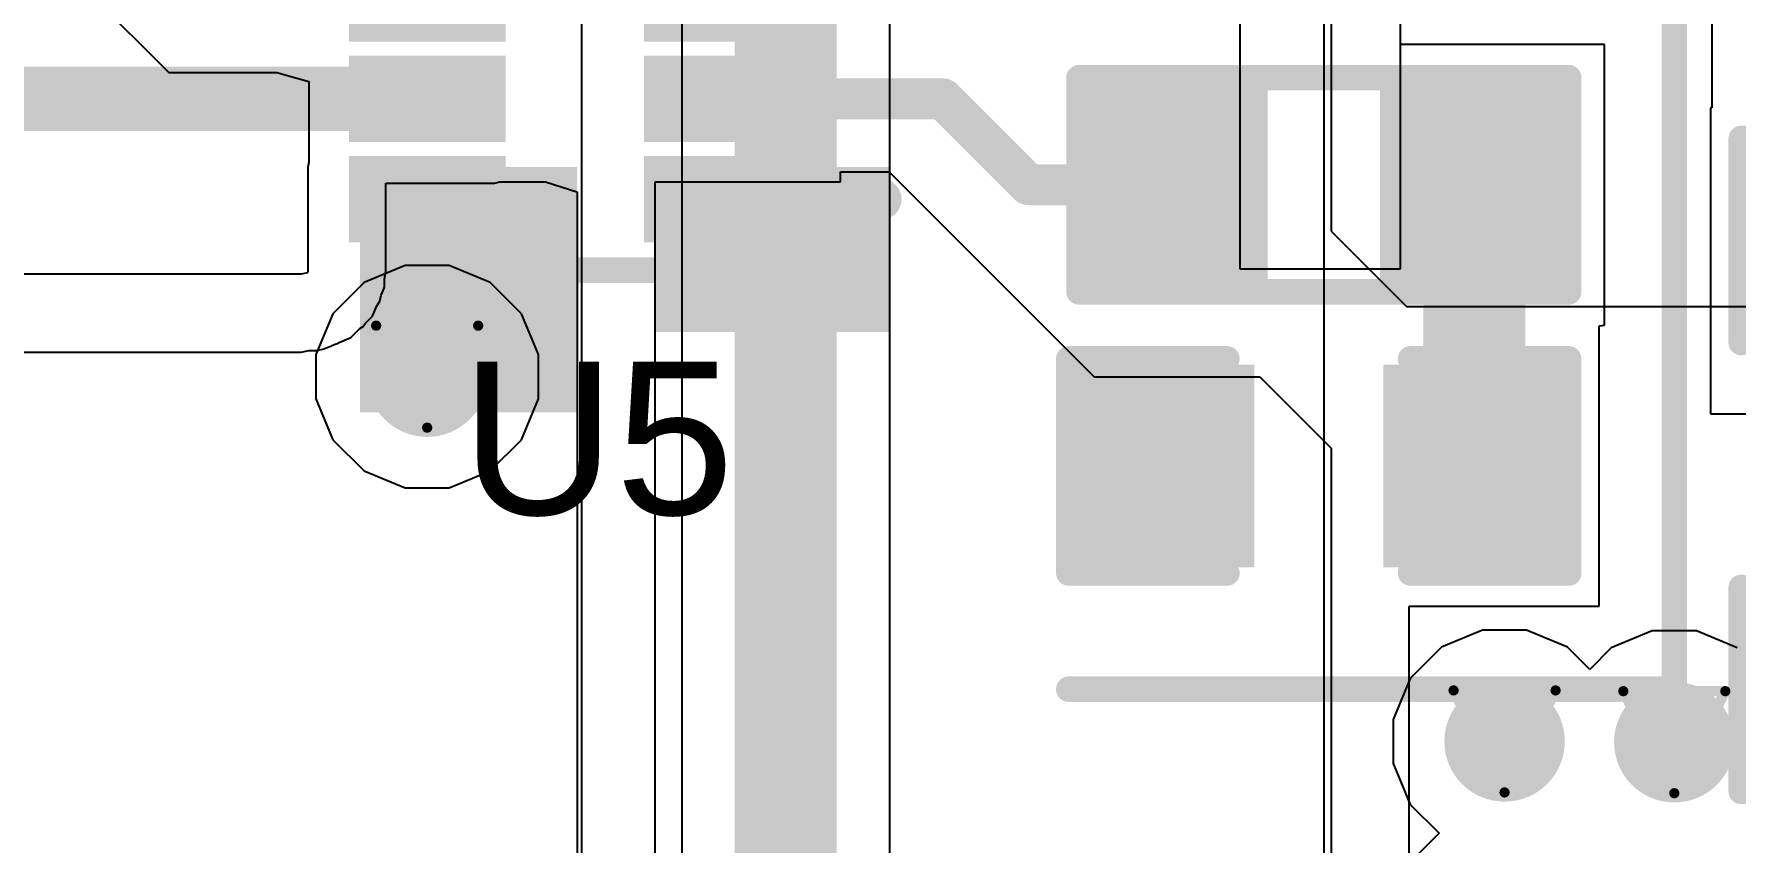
# Model space of a CAD drawing. Header units: inches. Extents: x 0 to 12.2, y 0 to 7.
# Drawn here: x 0.3126 to 0.6463, y 3.8848 to 4.0434 of the extents above; entities that cross this region are included whole.
import ezdxf

# ---------------------------------------------------------------- set-up
doc = ezdxf.new("R2010")
doc.units = ezdxf.units.IN
doc.header["$MEASUREMENT"] = 0
for name, color, linetype in [('Bottom Layer', 5, 'Continuous'), ('Drill Drawing', 1, 'Continuous'), ('Layer 1', 16, 'Continuous'), ('Layer 2', 76, 'Continuous'), ('Top Layer', 1, 'Continuous'), ('Top Overlay', 2, 'Continuous'), ('Top Paste', 8, 'Continuous'), ('Top Solder', 216, 'Continuous'), ('Via Holes', 16, 'Continuous')]:
    doc.layers.add(name, color=color, linetype=linetype)
doc.styles.add('Arial', font='', dxfattribs={"height": 0.2})
doc.styles.get('Arial').set_extended_font_data('Arial')

# ---------------------------------------------------------------- blocks, each defined once
blk = doc.blocks.new('SOT_583_24')
at = {"layer": 'Top Layer'}
for points in [[(-0.04213, 0.03583), (-0.01575, 0.03583), (-0.01575, 0.02323), (-0.04213, 0.02323)], [(0.01575, 0.03583), (0.04213, 0.03583), (0.04213, 0.02323), (0.01575, 0.02323)], [(-0.04213, 0.01614), (-0.01575, 0.01614), (-0.01575, 0.00354), (-0.04213, 0.00354)], [(0.01575, 0.01614), (0.04213, 0.01614), (0.04213, 0.00354), (0.01575, 0.00354)], [(-0.04213, -0.00354), (-0.01575, -0.00354), (-0.01575, -0.01614), (-0.04213, -0.01614)], [(0.01575, -0.00354), (0.04213, -0.00354), (0.04213, -0.01614), (0.01575, -0.01614)], [(-0.04213, -0.02323), (-0.01575, -0.02323), (-0.01575, -0.03583), (-0.04213, -0.03583)], [(0.01575, -0.02323), (0.04213, -0.02323), (0.04213, -0.03583), (0.01575, -0.03583)]]:
    blk.add_hatch(color=1, dxfattribs=at).paths.add_polyline_path(points)
at = {"layer": 'Top Paste'}
for points in [[(-0.04213, 0.03583), (-0.01575, 0.03583), (-0.01575, 0.02323), (-0.04213, 0.02323)], [(0.01575, 0.03583), (0.04213, 0.03583), (0.04213, 0.02323), (0.01575, 0.02323)], [(-0.04213, 0.01614), (-0.01575, 0.01614), (-0.01575, 0.00354), (-0.04213, 0.00354)], [(0.01575, 0.01614), (0.04213, 0.01614), (0.04213, 0.00354), (0.01575, 0.00354)], [(-0.04213, -0.00354), (-0.01575, -0.00354), (-0.01575, -0.01614), (-0.04213, -0.01614)], [(0.01575, -0.00354), (0.04213, -0.00354), (0.04213, -0.01614), (0.01575, -0.01614)], [(-0.04213, -0.02323), (-0.01575, -0.02323), (-0.01575, -0.03583), (-0.04213, -0.03583)], [(0.01575, -0.02323), (0.04213, -0.02323), (0.04213, -0.03583), (0.01575, -0.03583)]]:
    blk.add_hatch(color=8, dxfattribs=at).paths.add_polyline_path(points)
at = {"layer": 'Top Solder'}
for points in [[(-0.04429, 0.03799), (-0.01358, 0.03799), (-0.01358, 0.02106), (-0.04429, 0.02106)], [(0.01358, 0.03799), (0.04429, 0.03799), (0.04429, 0.02106), (0.01358, 0.02106)], [(-0.04429, 0.01831), (-0.01358, 0.01831), (-0.01358, 0.00138), (-0.04429, 0.00138)], [(0.01358, 0.01831), (0.04429, 0.01831), (0.04429, 0.00138), (0.01358, 0.00138)], [(-0.04429, -0.00138), (-0.01358, -0.00138), (-0.01358, -0.01831), (-0.04429, -0.01831)], [(0.01358, -0.00138), (0.04429, -0.00138), (0.04429, -0.01831), (0.01358, -0.01831)], [(-0.04429, -0.02106), (-0.01358, -0.02106), (-0.01358, -0.03799), (-0.04429, -0.03799)], [(0.01358, -0.02106), (0.04429, -0.02106), (0.04429, -0.03799), (0.01358, -0.03799)]]:
    blk.add_hatch(color=216, dxfattribs=at).paths.add_polyline_path(points)
at = {"layer": 'Top Overlay'}
for points in [[(-0.02362, 0.04343, 0.005, 0.005, 0), (0.02362, 0.04343, 0.005, 0.005, 0)], [(-0.052, 0.025, 0.005, 0.005, 0), (-0.052, 0.035, 0.005, 0.005, 0)], [(-0.052, 0.035, 0.005, 0.005, 0), (-0.047, 0.03, 0.005, 0.005, 0)], [(-0.052, 0.025, 0.005, 0.005, 0), (-0.047, 0.03, 0.005, 0.005, 0)], [(-0.02362, -0.04343, 0.005, 0.005, 0), (0.02362, -0.04343, 0.005, 0.005, 0)]]:
    blk.add_lwpolyline(points, format="xyseb", dxfattribs=at)
for points in [[(-0.02487, 0.04343, 0.0025, 0.0025, 1), (-0.02237, 0.04343, 0.0025, 0.0025, 1)], [(0.02237, 0.04343, 0.0025, 0.0025, 1), (0.02487, 0.04343, 0.0025, 0.0025, 1)], [(-0.05325, 0.035, 0.0025, 0.0025, 1), (-0.05075, 0.035, 0.0025, 0.0025, 1)], [(-0.05325, 0.035, 0.0025, 0.0025, 1), (-0.05075, 0.035, 0.0025, 0.0025, 1)], [(-0.04825, 0.03, 0.0025, 0.0025, 1), (-0.04575, 0.03, 0.0025, 0.0025, 1)], [(-0.04825, 0.03, 0.0025, 0.0025, 1), (-0.04575, 0.03, 0.0025, 0.0025, 1)], [(-0.05325, 0.025, 0.0025, 0.0025, 1), (-0.05075, 0.025, 0.0025, 0.0025, 1)], [(-0.05325, 0.025, 0.0025, 0.0025, 1), (-0.05075, 0.025, 0.0025, 0.0025, 1)], [(-0.02487, -0.04343, 0.0025, 0.0025, 1), (-0.02237, -0.04343, 0.0025, 0.0025, 1)], [(0.02237, -0.04343, 0.0025, 0.0025, 1), (0.02487, -0.04343, 0.0025, 0.0025, 1)]]:
    blk.add_lwpolyline(points, format="xyseb", close=True, dxfattribs=at)
blk = doc.blocks.new('R___0603_125')
at = {"layer": 'Top Layer'}
for points in [[(-0.015, 0.0175), (-0.015, -0.0175), (-0.045, -0.0175), (-0.045, 0.0175)], [(0.045, 0.0175), (0.045, -0.0175), (0.015, -0.0175), (0.015, 0.0175)]]:
    blk.add_hatch(color=1, dxfattribs=at).paths.add_polyline_path(points)
at = {"layer": 'Top Paste'}
for points in [[(-0.015, 0.0175), (-0.015, -0.0175), (-0.045, -0.0175), (-0.045, 0.0175)], [(0.045, 0.0175), (0.045, -0.0175), (0.015, -0.0175), (0.015, 0.0175)]]:
    blk.add_hatch(color=8, dxfattribs=at).paths.add_polyline_path(points)
at = {"layer": 'Top Solder'}
for points in [[(-0.011, 0.0215), (-0.011, -0.0215), (-0.049, -0.0215), (-0.049, 0.0215)], [(0.049, 0.0215), (0.049, -0.0215), (0.011, -0.0215), (0.011, 0.0215)]]:
    blk.add_hatch(color=216, dxfattribs=at).paths.add_polyline_path(points)
at = {"layer": 'Top Overlay'}
for points in [[(-0.048, -0.021, 0.005, 0.005, 0), (-0.048, 0.021, 0.005, 0.005, 0)], [(-0.048, 0.021, 0.005, 0.005, 0), (0.048, 0.021, 0.005, 0.005, 0)], [(0.048, -0.021, 0.005, 0.005, 0), (0.048, 0.021, 0.005, 0.005, 0)], [(-0.048, -0.021, 0.005, 0.005, 0), (0.048, -0.021, 0.005, 0.005, 0)]]:
    blk.add_lwpolyline(points, format="xyseb", dxfattribs=at)
for points in [[(-0.04925, 0.021, 0.0025, 0.0025, 1), (-0.04675, 0.021, 0.0025, 0.0025, 1)], [(-0.04925, 0.021, 0.0025, 0.0025, 1), (-0.04675, 0.021, 0.0025, 0.0025, 1)], [(0.04675, 0.021, 0.0025, 0.0025, 1), (0.04925, 0.021, 0.0025, 0.0025, 1)], [(0.04675, 0.021, 0.0025, 0.0025, 1), (0.04925, 0.021, 0.0025, 0.0025, 1)], [(-0.04925, -0.021, 0.0025, 0.0025, 1), (-0.04675, -0.021, 0.0025, 0.0025, 1)], [(-0.04925, -0.021, 0.0025, 0.0025, 1), (-0.04675, -0.021, 0.0025, 0.0025, 1)], [(0.04675, -0.021, 0.0025, 0.0025, 1), (0.04925, -0.021, 0.0025, 0.0025, 1)], [(0.04675, -0.021, 0.0025, 0.0025, 1), (0.04925, -0.021, 0.0025, 0.0025, 1)]]:
    blk.add_lwpolyline(points, format="xyseb", close=True, dxfattribs=at)
blk = doc.blocks.new('C___0805_294')
at = {"layer": 'Top Layer'}
for points in [[(-0.06, 0.03), (-0.02, 0.03), (-0.02, -0.03), (-0.06, -0.03)], [(0.02, 0.03), (0.06, 0.03), (0.06, -0.03), (0.02, -0.03)]]:
    blk.add_hatch(color=1, dxfattribs=at).paths.add_polyline_path(points)
at = {"layer": 'Top Paste'}
for points in [[(-0.06, 0.03), (-0.02, 0.03), (-0.02, -0.03), (-0.06, -0.03)], [(0.02, 0.03), (0.06, 0.03), (0.06, -0.03), (0.02, -0.03)]]:
    blk.add_hatch(color=8, dxfattribs=at).paths.add_polyline_path(points)
at = {"layer": 'Top Solder'}
for points in [[(-0.06276, 0.03276), (-0.01724, 0.03276), (-0.01724, -0.03276), (-0.06276, -0.03276)], [(0.01724, 0.03276), (0.06276, 0.03276), (0.06276, -0.03276), (0.01724, -0.03276)]]:
    blk.add_hatch(color=216, dxfattribs=at).paths.add_polyline_path(points)
at = {"layer": 'Top Overlay'}
for points in [[(-0.024, 0.034, 0.005, 0.005, 0), (-0.064, 0.034, 0.005, 0.005, 0)], [(-0.064, 0.034, 0.005, 0.005, 0), (-0.064, -0.034, 0.005, 0.005, 0)], [(0.024, 0.034, 0.005, 0.005, 0), (0.064, 0.034, 0.005, 0.005, 0)], [(0.064, 0.034, 0.005, 0.005, 0), (0.064, -0.034, 0.005, 0.005, 0)], [(-0.064, -0.034, 0.005, 0.005, 0), (-0.024, -0.034, 0.005, 0.005, 0)], [(0.024, -0.034, 0.005, 0.005, 0), (0.064, -0.034, 0.005, 0.005, 0)]]:
    blk.add_lwpolyline(points, format="xyseb", dxfattribs=at)
for points in [[(-0.06525, 0.034, 0.0025, 0.0025, 1), (-0.06275, 0.034, 0.0025, 0.0025, 1)], [(-0.06525, 0.034, 0.0025, 0.0025, 1), (-0.06275, 0.034, 0.0025, 0.0025, 1)], [(-0.02525, 0.034, 0.0025, 0.0025, 1), (-0.02275, 0.034, 0.0025, 0.0025, 1)], [(0.02275, 0.034, 0.0025, 0.0025, 1), (0.02525, 0.034, 0.0025, 0.0025, 1)], [(0.06275, 0.034, 0.0025, 0.0025, 1), (0.06525, 0.034, 0.0025, 0.0025, 1)], [(0.06275, 0.034, 0.0025, 0.0025, 1), (0.06525, 0.034, 0.0025, 0.0025, 1)], [(-0.06525, -0.034, 0.0025, 0.0025, 1), (-0.06275, -0.034, 0.0025, 0.0025, 1)], [(-0.06525, -0.034, 0.0025, 0.0025, 1), (-0.06275, -0.034, 0.0025, 0.0025, 1)], [(-0.02525, -0.034, 0.0025, 0.0025, 1), (-0.02275, -0.034, 0.0025, 0.0025, 1)], [(0.02275, -0.034, 0.0025, 0.0025, 1), (0.02525, -0.034, 0.0025, 0.0025, 1)], [(0.06275, -0.034, 0.0025, 0.0025, 1), (0.06525, -0.034, 0.0025, 0.0025, 1)], [(0.06275, -0.034, 0.0025, 0.0025, 1), (0.06525, -0.034, 0.0025, 0.0025, 1)]]:
    blk.add_lwpolyline(points, format="xyseb", close=True, dxfattribs=at)
blk = doc.blocks.new('C___0603_302')
at = {"layer": 'Top Layer'}
for points in [[(-0.015, 0.0175), (-0.015, -0.0175), (-0.045, -0.0175), (-0.045, 0.0175)], [(0.045, 0.0175), (0.045, -0.0175), (0.015, -0.0175), (0.015, 0.0175)]]:
    blk.add_hatch(color=1, dxfattribs=at).paths.add_polyline_path(points)
at = {"layer": 'Top Paste'}
for points in [[(-0.015, 0.0175), (-0.015, -0.0175), (-0.045, -0.0175), (-0.045, 0.0175)], [(0.045, 0.0175), (0.045, -0.0175), (0.015, -0.0175), (0.015, 0.0175)]]:
    blk.add_hatch(color=8, dxfattribs=at).paths.add_polyline_path(points)
at = {"layer": 'Top Solder'}
for points in [[(-0.01264, 0.01986), (-0.01264, -0.01986), (-0.04736, -0.01986), (-0.04736, 0.01986)], [(0.04736, 0.01986), (0.04736, -0.01986), (0.01264, -0.01986), (0.01264, 0.01986)]]:
    blk.add_hatch(color=216, dxfattribs=at).paths.add_polyline_path(points)
at = {"layer": 'Top Overlay'}
for points in [[(-0.049, 0.021, 0.005, 0.005, 0), (-0.049, -0.021, 0.005, 0.005, 0)], [(-0.018, 0.021, 0.005, 0.005, 0), (-0.049, 0.021, 0.005, 0.005, 0)], [(0.049, 0.021, 0.005, 0.005, 0), (0.018, 0.021, 0.005, 0.005, 0)], [(0.049, 0.021, 0.005, 0.005, 0), (0.049, -0.021, 0.005, 0.005, 0)], [(-0.018, -0.021, 0.005, 0.005, 0), (-0.049, -0.021, 0.005, 0.005, 0)], [(0.049, -0.021, 0.005, 0.005, 0), (0.018, -0.021, 0.005, 0.005, 0)]]:
    blk.add_lwpolyline(points, format="xyseb", dxfattribs=at)
for points in [[(-0.05025, 0.021, 0.0025, 0.0025, 1), (-0.04775, 0.021, 0.0025, 0.0025, 1)], [(-0.05025, 0.021, 0.0025, 0.0025, 1), (-0.04775, 0.021, 0.0025, 0.0025, 1)], [(-0.01925, 0.021, 0.0025, 0.0025, 1), (-0.01675, 0.021, 0.0025, 0.0025, 1)], [(0.01675, 0.021, 0.0025, 0.0025, 1), (0.01925, 0.021, 0.0025, 0.0025, 1)], [(0.04775, 0.021, 0.0025, 0.0025, 1), (0.05025, 0.021, 0.0025, 0.0025, 1)], [(0.04775, 0.021, 0.0025, 0.0025, 1), (0.05025, 0.021, 0.0025, 0.0025, 1)], [(-0.05025, -0.021, 0.0025, 0.0025, 1), (-0.04775, -0.021, 0.0025, 0.0025, 1)], [(-0.05025, -0.021, 0.0025, 0.0025, 1), (-0.04775, -0.021, 0.0025, 0.0025, 1)], [(-0.01925, -0.021, 0.0025, 0.0025, 1), (-0.01675, -0.021, 0.0025, 0.0025, 1)], [(0.01675, -0.021, 0.0025, 0.0025, 1), (0.01925, -0.021, 0.0025, 0.0025, 1)], [(0.04775, -0.021, 0.0025, 0.0025, 1), (0.05025, -0.021, 0.0025, 0.0025, 1)], [(0.04775, -0.021, 0.0025, 0.0025, 1), (0.05025, -0.021, 0.0025, 0.0025, 1)]]:
    blk.add_lwpolyline(points, format="xyseb", close=True, dxfattribs=at)

msp = doc.modelspace()

# ---------------------------------------------------------------- hatches: boundary and pattern name
at = {"layer": 'Bottom Layer'}
h = msp.add_hatch(color=5, dxfattribs=at)
edge = h.paths.add_edge_path()
edge.add_arc((0.3897, 3.97626), 0.01181, 0, 360)
h = msp.add_hatch(color=5, dxfattribs=at)
edge = h.paths.add_edge_path()
edge.add_arc((0.60092, 3.90475), 0.01181, 0, 360)
h = msp.add_hatch(color=5, dxfattribs=at)
edge = h.paths.add_edge_path()
edge.add_arc((0.6342, 3.9046), 0.01181, 0, 360)
at = {"layer": 'Layer 1'}
h = msp.add_hatch(color=16, dxfattribs=at)
edge = h.paths.add_edge_path()
edge.add_arc((0.3897, 3.97626), 0.01181, 0, 360)
h = msp.add_hatch(color=16, dxfattribs=at)
edge = h.paths.add_edge_path()
edge.add_arc((0.60092, 3.90475), 0.01181, 0, 360)
h = msp.add_hatch(color=16, dxfattribs=at)
edge = h.paths.add_edge_path()
edge.add_arc((0.6342, 3.9046), 0.01181, 0, 360)
at = {"layer": 'Layer 2'}
h = msp.add_hatch(color=76, dxfattribs=at)
edge = h.paths.add_edge_path()
edge.add_arc((0.3897, 3.97626), 0.01181, 0, 360)
h = msp.add_hatch(color=76, dxfattribs=at)
edge = h.paths.add_edge_path()
edge.add_arc((0.60092, 3.90475), 0.01181, 0, 360)
h = msp.add_hatch(color=76, dxfattribs=at)
edge = h.paths.add_edge_path()
edge.add_arc((0.6342, 3.9046), 0.01181, 0, 360)
at = {"layer": 'Top Layer'}
for points in [[(0.29512, 4.02443), (0.40289, 4.02443), (0.40289, 4.03703), (0.29512, 4.03703)], [(0.37651, 3.96925), (0.41909, 3.96925), (0.41909, 4.01734), (0.37651, 4.01734)], [(0.37651, 4.00474), (0.41909, 4.00474), (0.41909, 4.01734), (0.37651, 4.01734)], [(0.43438, 3.98503), (0.48057, 3.98503), (0.48057, 4.01734), (0.43438, 4.01734)], [(0.43438, 4.01104), (0.4787, 4.01104), (0.4787, 4.01734), (0.43438, 4.01734)]]:
    msp.add_hatch(color=1, dxfattribs=at).paths.add_polyline_path(points)
h = msp.add_hatch(color=1, dxfattribs=at)
edge = h.paths.add_edge_path()
edge.add_arc((0.3897, 3.97626), 0.01181, 0, 360)
h = msp.add_hatch(color=1, dxfattribs=at)
edge = h.paths.add_edge_path()
edge.add_arc((0.60092, 3.90475), 0.01181, 0, 360)
h = msp.add_hatch(color=1, dxfattribs=at)
edge = h.paths.add_edge_path()
edge.add_arc((0.6342, 3.9046), 0.01181, 0, 360)
at = {"layer": 'Via Holes'}
h = msp.add_hatch(color=7, dxfattribs=at)
edge = h.paths.add_edge_path()
edge.add_arc((0.3897, 3.97626), 0.00591, 0, 360)
h = msp.add_hatch(color=7, dxfattribs=at)
edge = h.paths.add_edge_path()
edge.add_arc((0.60092, 3.90475), 0.00591, 0, 360)
h = msp.add_hatch(color=7, dxfattribs=at)
edge = h.paths.add_edge_path()
edge.add_arc((0.6342, 3.9046), 0.00591, 0, 360)

# ---------------------------------------------------------------- linework, layer by layer
at = {"layer": 'Drill Drawing'}
for points in [[(0.3797, 3.98626, 0.002, 0.002, 0), (0.3997, 3.98626, 0.002, 0.002, 0)], [(0.3797, 3.98626, 0.002, 0.002, 0), (0.3897, 3.96626, 0.002, 0.002, 0)], [(0.3897, 3.96626, 0.002, 0.002, 0), (0.3997, 3.98626, 0.002, 0.002, 0)], [(0.59092, 3.91475, 0.002, 0.002, 0), (0.61092, 3.91475, 0.002, 0.002, 0)], [(0.59092, 3.91475, 0.002, 0.002, 0), (0.60092, 3.89475, 0.002, 0.002, 0)], [(0.60092, 3.89475, 0.002, 0.002, 0), (0.61092, 3.91475, 0.002, 0.002, 0)], [(0.6242, 3.9146, 0.002, 0.002, 0), (0.6442, 3.9146, 0.002, 0.002, 0)], [(0.6242, 3.9146, 0.002, 0.002, 0), (0.6342, 3.8946, 0.002, 0.002, 0)], [(0.6342, 3.8946, 0.002, 0.002, 0), (0.6442, 3.9146, 0.002, 0.002, 0)]]:
    msp.add_lwpolyline(points, format="xyseb", dxfattribs=at)
for points in [[(0.3792, 3.98626, 0.001, 0.001, 1), (0.3802, 3.98626, 0.001, 0.001, 1)], [(0.3792, 3.98626, 0.001, 0.001, 1), (0.3802, 3.98626, 0.001, 0.001, 1)], [(0.3992, 3.98626, 0.001, 0.001, 1), (0.4002, 3.98626, 0.001, 0.001, 1)], [(0.3992, 3.98626, 0.001, 0.001, 1), (0.4002, 3.98626, 0.001, 0.001, 1)], [(0.3892, 3.96626, 0.001, 0.001, 1), (0.3902, 3.96626, 0.001, 0.001, 1)], [(0.3892, 3.96626, 0.001, 0.001, 1), (0.3902, 3.96626, 0.001, 0.001, 1)], [(0.59042, 3.91475, 0.001, 0.001, 1), (0.59142, 3.91475, 0.001, 0.001, 1)], [(0.59042, 3.91475, 0.001, 0.001, 1), (0.59142, 3.91475, 0.001, 0.001, 1)], [(0.61042, 3.91475, 0.001, 0.001, 1), (0.61142, 3.91475, 0.001, 0.001, 1)], [(0.61042, 3.91475, 0.001, 0.001, 1), (0.61142, 3.91475, 0.001, 0.001, 1)], [(0.6237, 3.9146, 0.001, 0.001, 1), (0.6247, 3.9146, 0.001, 0.001, 1)], [(0.6237, 3.9146, 0.001, 0.001, 1), (0.6247, 3.9146, 0.001, 0.001, 1)], [(0.6437, 3.9146, 0.001, 0.001, 1), (0.6447, 3.9146, 0.001, 0.001, 1)], [(0.6437, 3.9146, 0.001, 0.001, 1), (0.6447, 3.9146, 0.001, 0.001, 1)], [(0.60042, 3.89475, 0.001, 0.001, 1), (0.60142, 3.89475, 0.001, 0.001, 1)], [(0.60042, 3.89475, 0.001, 0.001, 1), (0.60142, 3.89475, 0.001, 0.001, 1)], [(0.6337, 3.8946, 0.001, 0.001, 1), (0.6347, 3.8946, 0.001, 0.001, 1)], [(0.6337, 3.8946, 0.001, 0.001, 1), (0.6347, 3.8946, 0.001, 0.001, 1)]]:
    msp.add_lwpolyline(points, format="xyseb", close=True, dxfattribs=at)
at = {"layer": 'Layer 2'}
for p, q in [((0.42, 3.68318), (0.42, 4.25619)), ((0.56549, 4.25588), (0.56549, 3.78139)), ((0.56693, 4.25444), (0.56693, 4.00477)), ((0.43961, 4.20229), (0.43961, 3.79181)), ((0.48039, 3.80026), (0.48039, 4.15891)), ((0.56693, 4.00477), (0.5817, 3.99)), ((0.38536, 3.99807), (0.37734, 3.99475)), ((0.39404, 3.99807), (0.38536, 3.99807)), ((0.40205, 3.99475), (0.39404, 3.99807)), ((0.37734, 3.99475), (0.37121, 3.98861)), ((0.40819, 3.98861), (0.40205, 3.99475)), ((0.37121, 3.98861), (0.36789, 3.9806)), ((0.41151, 3.9806), (0.40819, 3.98861)), ((0.5817, 3.99), (1.42584, 3.99)), ((0.36789, 3.9806), (0.36789, 3.97192)), ((0.41151, 3.97192), (0.41151, 3.9806)), ((0.36789, 3.97192), (0.37121, 3.9639)), ((0.40819, 3.9639), (0.41151, 3.97192)), ((0.37121, 3.9639), (0.37734, 3.95777)), ((0.40205, 3.95777), (0.40819, 3.9639)), ((0.37734, 3.95777), (0.38536, 3.95445)), ((0.39404, 3.95445), (0.40205, 3.95777)), ((0.38536, 3.95445), (0.39404, 3.95445)), ((0.59658, 3.92656), (0.58856, 3.92324)), ((0.60525, 3.92656), (0.59658, 3.92656)), ((0.61327, 3.92324), (0.60525, 3.92656)), ((0.62986, 3.92641), (0.62184, 3.92309)), ((0.63854, 3.92641), (0.62986, 3.92641)), ((0.64655, 3.92309), (0.63854, 3.92641)), ((0.58856, 3.92324), (0.58243, 3.9171)), ((0.61763, 3.91888), (0.61327, 3.92324)), ((0.62184, 3.92309), (0.61763, 3.91888)), ((0.58243, 3.9171), (0.5791, 3.90908)), ((0.5791, 3.90908), (0.5791, 3.90041)), ((0.5791, 3.90041), (0.58243, 3.89239)), ((0.58243, 3.89239), (0.58808, 3.88674)), ((0.58808, 3.88674), (0.58243, 3.88109))]:
    msp.add_line(p, q, dxfattribs=at)
msp.add_lwpolyline([(0.46, 3.79181, 0.02, 0.02, 0), (0.46, 4.20229, 0.02, 0.02, 0)], format="xyseb", dxfattribs=at)
at = {"layer": 'Top Layer'}
for p, q in [((0.64154, 4.21261), (0.64154, 4.02895)), ((0.54905, 4.14196), (0.54905, 3.99739)), ((0.58049, 3.99739), (0.58049, 4.14196)), ((0.58049, 4.04138), (0.58049, 4.10061)), ((0.319, 4.056), (0.33908, 4.03592)), ((0.62049, 4.04138), (0.58049, 4.04138)), ((0.62049, 3.98638), (0.62049, 4.04138)), ((0.33908, 4.03592), (0.36026, 4.03592)), ((0.36026, 4.03592), (0.36651, 4.03411)), ((0.36651, 4.03411), (0.36651, 4.02734)), ((0.36651, 4.02734), (0.36651, 4.02734)), ((0.36651, 4.02734), (0.36651, 4.02711)), ((0.64154, 4.02895), (0.64131, 4.02895)), ((0.64131, 4.02895), (0.64131, 3.96895)), ((0.36651, 4.02711), (0.36651, 4.01833)), ((0.36651, 4.01833), (0.36631, 4.01734)), ((0.36631, 4.01734), (0.36631, 3.9969)), ((0.38161, 3.9969), (0.38161, 4.01423)), ((0.38161, 4.01423), (0.40289, 4.01423)), ((0.40289, 4.01423), (0.40387, 4.01443)), ((0.40387, 4.01443), (0.41289, 4.01443)), ((0.41289, 4.01443), (0.41907, 4.01251)), ((0.43438, 3.79225), (0.43438, 4.01443)), ((0.43438, 4.01443), (0.47076, 4.01443)), ((0.47076, 4.01443), (0.47076, 4.01645)), ((0.47076, 4.01645), (0.4803, 4.01645)), ((0.4803, 4.01645), (0.52049, 3.97626)), ((0.41907, 4.01251), (0.41909, 4.01241)), ((0.41909, 4.01241), (0.41909, 4.01168)), ((0.41909, 4.01168), (0.41909, 3.79225)), ((0.54905, 3.99739), (0.58049, 3.99739)), ((0.365, 3.99638), (0.26223, 3.99638)), ((0.36626, 3.99663), (0.365, 3.99638)), ((0.36631, 3.9969), (0.36626, 3.99663)), ((0.38126, 3.99364), (0.38131, 3.99391)), ((0.38131, 3.99542), (0.38161, 3.9969)), ((0.38131, 3.99391), (0.38131, 3.99542)), ((0.37976, 3.99002), (0.38044, 3.99104)), ((0.38044, 3.99104), (0.38068, 3.99225)), ((0.38068, 3.99225), (0.38126, 3.99364)), ((0.38126, 3.99364), (0.38126, 3.99364)), ((0.38126, 3.99364), (0.38126, 3.99364)), ((0.37753, 3.98668), (0.37898, 3.98813)), ((0.37898, 3.98813), (0.37976, 3.99002)), ((0.37898, 3.98813), (0.37898, 3.98813)), ((0.37898, 3.98813), (0.37898, 3.98813)), ((0.37244, 3.98295), (0.37476, 3.98391)), ((0.37476, 3.98391), (0.37653, 3.98568)), ((0.37476, 3.98391), (0.37476, 3.98391)), ((0.37476, 3.98391), (0.37476, 3.98391)), ((0.37653, 3.98568), (0.37713, 3.98608)), ((0.37713, 3.98608), (0.37753, 3.98668)), ((0.61949, 3.98626), (0.62049, 3.98638)), ((0.61949, 3.93126), (0.61949, 3.98626)), ((0.26223, 3.98108), (0.365, 3.98108)), ((0.365, 3.98108), (0.36648, 3.98138)), ((0.36648, 3.98138), (0.36799, 3.98138)), ((0.36799, 3.98138), (0.36924, 3.98163)), ((0.36924, 3.98163), (0.36924, 3.98163)), ((0.36924, 3.98163), (0.36925, 3.98163)), ((0.36925, 3.98163), (0.37064, 3.9822)), ((0.37064, 3.9822), (0.37086, 3.98225)), ((0.37086, 3.98225), (0.37104, 3.98237)), ((0.37104, 3.98237), (0.37185, 3.9827)), ((0.37185, 3.9827), (0.37217, 3.98277)), ((0.37217, 3.98277), (0.37244, 3.98295)), ((0.52049, 3.97626), (0.55292, 3.97626)), ((0.55292, 3.97626), (0.56693, 3.96225)), ((0.64131, 3.96895), (0.65075, 3.96895)), ((0.56693, 3.96225), (0.56693, 3.79787)), ((0.58222, 3.79908), (0.58222, 3.93126)), ((0.58222, 3.93126), (0.61949, 3.93126))]:
    msp.add_line(p, q, dxfattribs=at)
for points in [[(0.44757, 4.03073, 0.008, 0.008, 0), (0.4908, 4.03073, 0.008, 0.008, 0)], [(0.4908, 4.03073, 0.008, 0.008, 0), (0.50765, 4.01388, 0.008, 0.008, 0)], [(0.59499, 4.01338, 0.02, 0.02, 0), (0.59549, 4.01388, 0.02, 0.02, 0)], [(0.59499, 3.95926, 0.02, 0.02, 0), (0.59499, 4.01338, 0.02, 0.02, 0)], [(0.50765, 4.01388, 0.008, 0.008, 0), (0.53549, 4.01388, 0.008, 0.008, 0)], [(0.53549, 4.01388, 0.008, 0.008, 0), (0.53549, 4.01638, 0.008, 0.008, 0)], [(0.3897, 3.97626, 0.02, 0.02, 0), (0.3897, 4.00655, 0.02, 0.02, 0)], [(0.44757, 4.01104, 0.008, 0.008, 0), (0.4787, 4.01104, 0.008, 0.008, 0)], [(0.59449, 3.95876, 0.02, 0.02, 0), (0.59499, 3.95926, 0.02, 0.02, 0)], [(0.53449, 3.95876, 0.008, 0.008, 0), (0.53449, 3.96126, 0.008, 0.008, 0)]]:
    msp.add_lwpolyline(points, format="xyseb", dxfattribs=at)
for points in [[(0.44557, 4.03073, 0.004, 0.004, 1), (0.44957, 4.03073, 0.004, 0.004, 1)], [(0.4888, 4.03073, 0.004, 0.004, 1), (0.4928, 4.03073, 0.004, 0.004, 1)], [(0.4888, 4.03073, 0.004, 0.004, 1), (0.4928, 4.03073, 0.004, 0.004, 1)], [(0.59049, 4.01388, 0.01, 0.01, 1), (0.60049, 4.01388, 0.01, 0.01, 1)], [(0.58999, 4.01338, 0.01, 0.01, 1), (0.59999, 4.01338, 0.01, 0.01, 1)], [(0.58999, 4.01338, 0.01, 0.01, 1), (0.59999, 4.01338, 0.01, 0.01, 1)], [(0.50565, 4.01388, 0.004, 0.004, 1), (0.50965, 4.01388, 0.004, 0.004, 1)], [(0.50565, 4.01388, 0.004, 0.004, 1), (0.50965, 4.01388, 0.004, 0.004, 1)], [(0.53349, 4.01638, 0.004, 0.004, 1), (0.53749, 4.01638, 0.004, 0.004, 1)], [(0.53349, 4.01388, 0.004, 0.004, 1), (0.53749, 4.01388, 0.004, 0.004, 1)], [(0.53349, 4.01388, 0.004, 0.004, 1), (0.53749, 4.01388, 0.004, 0.004, 1)], [(0.3847, 4.00655, 0.01, 0.01, 1), (0.3947, 4.00655, 0.01, 0.01, 1)], [(0.44557, 4.01104, 0.004, 0.004, 1), (0.44957, 4.01104, 0.004, 0.004, 1)], [(0.4767, 4.01104, 0.004, 0.004, 1), (0.4807, 4.01104, 0.004, 0.004, 1)], [(0.3847, 3.97626, 0.01, 0.01, 1), (0.3947, 3.97626, 0.01, 0.01, 1)], [(0.58949, 3.95876, 0.01, 0.01, 1), (0.59949, 3.95876, 0.01, 0.01, 1)], [(0.58999, 3.95926, 0.01, 0.01, 1), (0.59999, 3.95926, 0.01, 0.01, 1)], [(0.58999, 3.95926, 0.01, 0.01, 1), (0.59999, 3.95926, 0.01, 0.01, 1)], [(0.53249, 3.96126, 0.004, 0.004, 1), (0.53649, 3.96126, 0.004, 0.004, 1)], [(0.53249, 3.95876, 0.004, 0.004, 1), (0.53649, 3.95876, 0.004, 0.004, 1)]]:
    msp.add_lwpolyline(points, format="xyseb", close=True, dxfattribs=at)
at = {"layer": 'Top Overlay'}
for points in [[(0.6342, 3.915, 0.005, 0.005, 0), (0.6342, 4.28, 0.005, 0.005, 0)], [(0.51549, 3.915, 0.005, 0.005, 0), (0.6342, 3.915, 0.005, 0.005, 0)]]:
    msp.add_lwpolyline(points, format="xyseb", dxfattribs=at)
for points in [[(0.51424, 3.915, 0.0025, 0.0025, 1), (0.51674, 3.915, 0.0025, 0.0025, 1)], [(0.63295, 3.915, 0.0025, 0.0025, 1), (0.63545, 3.915, 0.0025, 0.0025, 1)], [(0.63295, 3.915, 0.0025, 0.0025, 1), (0.63545, 3.915, 0.0025, 0.0025, 1)]]:
    msp.add_lwpolyline(points, format="xyseb", close=True, dxfattribs=at)

# ---------------------------------------------------------------- block references
for name, p in [('SOT_583_24', (0.41864, 4.04057)), ('R___0603_125', (0.56549, 4.01388))]:
    msp.add_blockref(name, p)
for name, p, rotation in [('C___0805_294', (0.68131, 3.95895), 90), ('C___0603_302', (0.56449, 3.95876), 180)]:
    msp.add_blockref(name, p, dxfattribs=dict(rotation=rotation))

# ---------------------------------------------------------------- texts
at = {"layer": 'Top Overlay', "style": 'Arial'}
msp.add_text('U5', height=0.03, dxfattribs=at).set_placement((0.39633, 3.9492))

doc.saveas('drawing.dxf')
